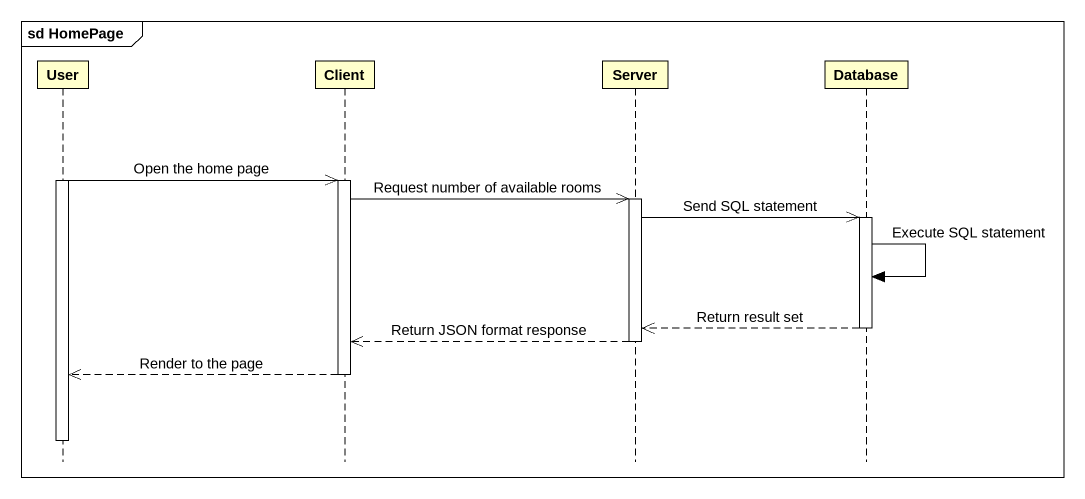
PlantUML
@startuml
mainframe sd HomePage
hide footbox
participant User
participant Client
participant Server
participant "Database" as Database_

activate User
User ->> Client : Open the home page
activate Client
Client ->> Server : Request number of available rooms
activate Server
Server ->> Database_ : Send SQL statement
activate Database_
Database_ -> Database_ : Execute SQL statement
Database_ -->> Server : Return result set
deactivate Database_
Server -->> Client : Return JSON format response
deactivate Server
Client -->> User : Render to the page
deactivate Client
deactivate User
@enduml
